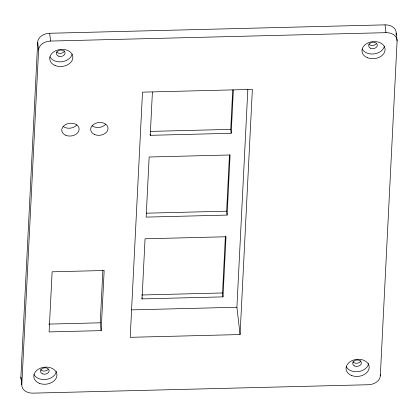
<?xml version="1.0" encoding="UTF-8"?>
<svg xmlns="http://www.w3.org/2000/svg" width="418" height="418" viewBox="0 0 418 418"><rect width="100%" height="100%" fill="white"/><g stroke="black" fill="none" stroke-linecap="round" stroke-linejoin="round"><path stroke-width="0.63" d="M20.9 377.041L37.688 42.14A11.61 8.543 -6.6 0 1 49.685 33.262L385.062 24.855A11.61 8.543 -6.6 0 1 396.196 33.153L397.1 40.959L380.312 375.86A11.61 8.543 -6.6 0 1 368.315 384.738L32.938 393.145A11.61 8.543 -6.6 0 1 21.804 384.847L20.9 377.041A11.61 8.543 -6.6 0 0 21.616 380.307M21.804 384.847L38.592 49.941L37.688 42.14M101.156 330.617L104.166 270.503L52.125 271.81L49.11 331.918L101.156 330.617L100.252 322.811L102.875 270.456M142.042 298.901L145.056 238.793L226.007 236.766L222.993 296.874L142.042 298.901L141.911 297.788M233.364 89.985L231.191 133.285L150.245 135.317L152.413 92.012M222.993 296.874L222.538 292.971L225.391 236.097M227.094 215.082L230.104 154.974L149.158 157.001L146.143 217.109L227.094 215.082L226.64 211.179L229.461 154.947M231.191 133.285L230.741 129.381L232.716 89.959M240.073 334.562L252.362 89.4L142.496 92.153L130.207 337.316L240.073 334.562L236.912 307.246L247.827 89.468M396.097 35.107L396.196 33.153M38.592 49.941A11.61 8.543 -6.6 0 1 50.588 41.063L385.966 32.661A11.61 8.543 -6.6 0 1 397.1 40.959M150.443 131.398L230.741 129.381M146.342 213.19L226.64 211.179M141.592 294.998L222.538 292.971M131.597 309.884L236.912 307.246M48.859 324.096L100.252 322.811M385.062 24.855L385.966 32.661M380.171 374.664L380.312 375.86M150.114 134.199L150.245 135.317M49.685 33.262L50.588 41.063M360.854 360.776A4.352 3.203 -6.6 0 1 357.113 363.226A4.352 3.203 -6.6 0 1 352.87 361.753M376.31 43.838A4.352 3.203 -6.6 0 1 368.801 44.026M64.534 50.876A4.352 3.203 -6.6 0 1 60.793 53.326A4.352 3.203 -6.6 0 1 56.55 51.848M48.133 369.392A4.352 3.203 -6.6 0 1 40.624 369.58M76.891 124.857A8.705 6.406 -6.6 0 1 63.175 126.529M105.801 124.13A8.705 6.406 -6.6 0 1 92.091 125.808M368.582 363.441A11.61 8.543 -6.6 0 1 358.529 371.597A11.61 8.543 -6.6 0 1 346.219 366.727M384.408 46.278A11.61 8.543 -6.6 0 1 374.079 53.917A11.61 8.543 -6.6 0 1 362.15 48.995M72.157 54.1A11.61 8.543 -6.6 0 1 61.833 61.744A11.61 8.543 -6.6 0 1 49.899 56.822M56.336 371.268A11.61 8.543 -6.6 0 1 46.283 379.424A11.61 8.543 -6.6 0 1 33.973 374.549M39.208 383.259A11.61 8.543 -6.6 0 0 56.926 375.39A11.61 8.543 -6.6 0 0 39.956 368.389A11.61 8.543 -6.6 0 0 39.208 383.259M55.134 65.532A11.61 8.543 -6.6 0 0 72.857 57.663A11.61 8.543 -6.6 0 0 55.881 50.656A11.61 8.543 -6.6 0 0 55.134 65.532M367.385 57.705A11.61 8.543 -6.6 0 0 385.103 49.836A11.61 8.543 -6.6 0 0 368.133 42.835A11.61 8.543 -6.6 0 0 367.385 57.705M351.454 375.437A11.61 8.543 -6.6 0 0 369.178 367.563A11.61 8.543 -6.6 0 0 352.202 360.562A11.61 8.543 -6.6 0 0 351.454 375.437M65.825 135.312A8.705 6.406 -6.6 0 0 79.117 129.413A8.705 6.406 -6.6 0 0 66.384 124.156A8.705 6.406 -6.6 0 0 65.825 135.312M94.74 134.591A8.705 6.406 -6.6 0 0 108.027 128.687A8.705 6.406 -6.6 0 0 95.299 123.435A8.705 6.406 -6.6 0 0 94.74 134.591M354.762 366.016A4.352 3.203 -6.6 0 0 361.408 363.064A4.352 3.203 -6.6 0 0 355.039 360.436A4.352 3.203 -6.6 0 0 354.762 366.016M370.688 48.284A4.352 3.203 -6.6 0 0 377.334 45.332A4.352 3.203 -6.6 0 0 370.97 42.709A4.352 3.203 -6.6 0 0 370.688 48.284M58.442 56.111A4.352 3.203 -6.6 0 0 65.088 53.159A4.352 3.203 -6.6 0 0 58.724 50.531A4.352 3.203 -6.6 0 0 58.442 56.111M42.511 373.838A4.352 3.203 -6.6 0 0 49.157 370.886A4.352 3.203 -6.6 0 0 42.793 368.263A4.352 3.203 -6.6 0 0 42.511 373.838"/></g></svg>
